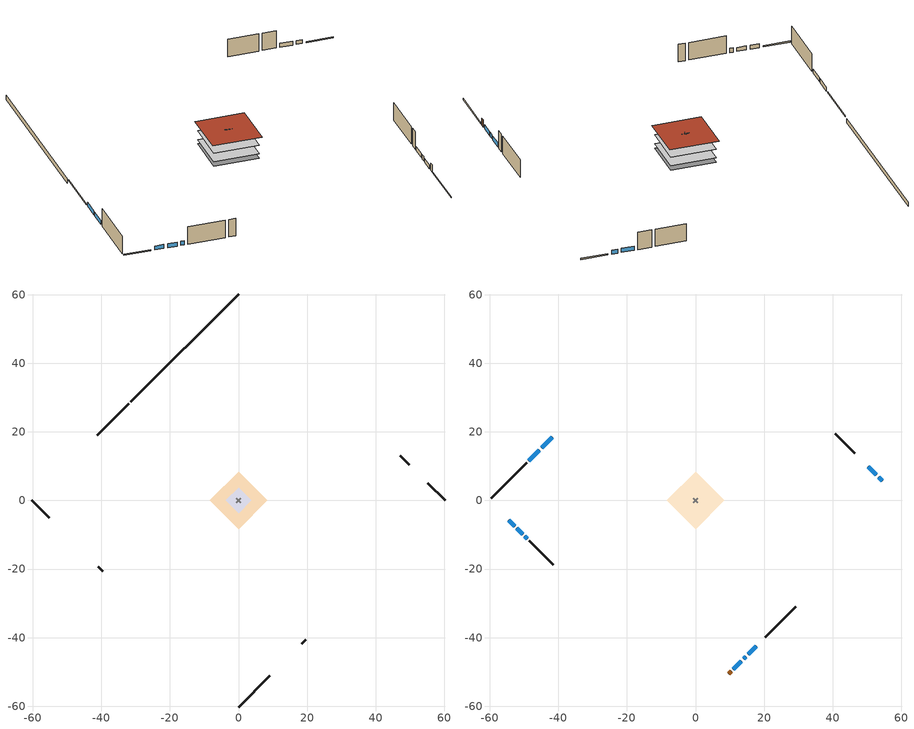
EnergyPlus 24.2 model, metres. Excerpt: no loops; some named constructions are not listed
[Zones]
crawlspace - vented
 floor foundation (Slab2 construction): -8.38,0 0,8.38 8.38,0 0,-8.38 z-0.91
 wall outside (RimJoist1 construction): -32.08,28.16 -41.15,19.08 z0.3:0.61
 wall outside (RimJoist2 construction): 60.24,0 55.2,5.04 z0.3:0.61
 wall outside (RimJoist3 construction): 0,-60.24 9.07,-51.16 z0.3:0.61
 wall outside (RimJoist4 construction): -60.24,0 -55.2,-5.04 z0.3:0.61
 wall foundation (FoundationWall1 construction): 0,60.24 -31.42,28.81 z-0.91:0.3
garage
 floor foundation (Slab1 construction): -3.66,0 0,3.66 3.66,0 0,-3.66 z0
 wall outside (Wall1 construction): 49.74,10.49 47.16,13.08 z0.3:5.18
 wall outside (Wall2 construction): 18.39,-41.85 19.68,-40.56 z0.3:5.18
 wall outside (Wall9 construction): -40.9,-19.34 -39.61,-20.63 z0.3:5.18
 wall to conditioned space (Wall5 construction Reversed): 0.65,0.65 -0.65,-0.65 z0.3:5.18
 wall to conditioned space (Wall6 construction Reversed): -0.65,0.65 0.65,-0.65 z0.3:5.18
conditioned space
 floor to crawlspace - vented (Floor1 construction): -8.38,0 0,8.38 8.38,0 0,-8.38 z0.3
 floor to garage (Floor2 construction): -3.66,0 0,3.66 3.66,0 0,-3.66 z0.3
 floor adiabatic (AdiabaticFloorConstruction): -8.38,0 0,8.38 8.38,0 0,-8.38 z2.74
 wall outside (AdiabaticWallConstruction 1): 9.73,-50.51 10.38,-49.86 z0.3:2.34
 wall outside (AdiabaticWallConstruction): -41.81,18.43 -44.86,15.37 / -45.52,14.72 -48.57,11.67 / 52.77,7.47 50.4,9.84 z0.3:1.43; -54.54,-5.7 -52.8,-7.44 / 11.03,-49.21 13.37,-46.87 / -52.14,-8.1 -50.4,-9.84 z0.3:1.4; 54.54,5.7 53.42,6.82 z0.3:1.34; 14.02,-46.21 14.67,-45.57 z0.3:1.53; 15.32,-44.92 17.73,-42.51 z0.3:1.46; -49.74,-10.5 -49.1,-11.13 z0.3:1.49
 wall outside (Wall3 construction): -49.23,11.01 -59.58,0.66 z0.3:5.18
 wall outside (Wall4 construction): 46.5,13.74 40.75,19.49 z0.3:5.18
 wall outside (Wall7 construction): 20.34,-39.9 29.28,-30.96 z0.3:5.18
 wall outside (Wall8 construction): -48.45,-11.79 -41.56,-18.68 z0.3:5.18
 window (WindowConstruction): -41.81,18.43 -44.86,15.38 z0.3:1.43
 window (WindowConstruction 9): -54.54,-5.7 -52.8,-7.44 z0.3:1.4
 window (WindowConstruction 1): -45.52,14.72 -48.57,11.67 z0.3:1.43
 window (WindowConstruction 2): 54.54,5.7 53.42,6.82 z0.3:1.34
 window (WindowConstruction 3): 52.77,7.47 50.4,9.84 z0.3:1.43
 window (WindowConstruction 4): 11.03,-49.2 13.37,-46.87 z0.3:1.4
 window (WindowConstruction 5): 14.03,-46.21 14.67,-45.57 z0.3:1.52
 window (WindowConstruction 6): 15.32,-44.91 17.73,-42.51 z0.3:1.46
 window (WindowConstruction 7): -52.14,-8.1 -50.4,-9.84 z0.3:1.4
 window (WindowConstruction 8): -49.74,-10.5 -49.1,-11.13 z0.3:1.49
 door (Door): 9.73,-50.51 10.38,-49.86 z0.3:2.34
 ceiling adiabatic (AdiabaticFloorConstruction): 0,-8.38 8.38,0 0,8.38 -8.38,0 z2.74
 roof outside (Roof1 construction): 0,9.14 -9.14,0 0,-9.14 9.14,0 z5.18
[Material] Roughness=Rough; Thermal Absorptance=0.9
Name | Thickness {m} | Conductivity {W/m-K} | Density {kg/m3} | Specific Heat {J/kg-K} | Solar Absorptance | Visible Absorptance
floor covering | 0.0127 | 0.0433444 | 54.468 | 1339.84 | 0.6 | 0.6
floor stud and cavity | 0.1397 | 0.923637 | 92.3553 | 1139.71 | 0.7 | 0.7
gypsum board | 0.0127 | 0.160291 | 801 | 837.4 | 0.6 | 0.6
osb sheathing 0.5 in. 1; osb sheathing 0.5 in. 2 | 0.0127 | 0.115458 | 512.64 | 1214.23 | 0.7 | 0.7
osb sheathing 0.75 in. | 0.01905 | 0.115458 | 512.64 | 1214.23 | 0.7 | 0.7
wall stud and cavity 2 | 0.1397 | 0.335416 | 139.0536 | 1170.24 | 0.7 | 0.7
[Construction]
Floor1 construction Reversed: floor covering, osb sheathing 0.75 in., floor stud and cavity
Wall5 construction: osb sheathing 0.5 in. 1, wall stud and cavity 2, gypsum board
Wall6 construction: osb sheathing 0.5 in. 2, wall stud and cavity 2, gypsum board
[EnergyManagementSystem:OutputVariable] Update Frequency=ZoneTimestep
Name | EMS Variable | Type of Data in Variable | EMS Program or Subroutine | Units
loads_htg_windows_conduction_annual_outvar; loads_htg_windows_conduction_timeseries_outvar | loads_htg_windows_conduction | Summed | component_loads_program | J
loads_htg_windows_solar_annual_outvar; loads_htg_windows_solar_timeseries_outvar | loads_htg_windows_solar | Summed | component_loads_program | J
loads_htg_skylights_conduction_annual_outvar; loads_htg_skylights_conduction_timeseries_outvar | loads_htg_skylights_conduction | Summed | component_loads_program | J
loads_htg_skylights_solar_annual_outvar; loads_htg_skylights_solar_timeseries_outvar | loads_htg_skylights_solar | Summed | component_loads_program | J
loads_htg_floors_annual_outvar; loads_htg_floors_timeseries_outvar | loads_htg_floors | Summed | component_loads_program | J
loads_htg_slabs_annual_outvar; loads_htg_slabs_timeseries_outvar | loads_htg_slabs | Summed | component_loads_program | J
loads_htg_internal_mass_annual_outvar; loads_htg_internal_mass_timeseries_outvar | loads_htg_internal_mass | Summed | component_loads_program | J
loads_htg_infil_annual_outvar; loads_htg_infil_timeseries_outvar | loads_htg_infil | Summed | component_loads_program | J
loads_htg_natvent_annual_outvar; loads_htg_natvent_timeseries_outvar | loads_htg_natvent | Summed | component_loads_program | J
loads_htg_mechvent_annual_outvar; loads_htg_mechvent_timeseries_outvar | loads_htg_mechvent | Summed | component_loads_program | J
loads_htg_whf_annual_outvar; loads_htg_whf_timeseries_outvar | loads_htg_whf | Summed | component_loads_program | J
loads_htg_ducts_annual_outvar; loads_htg_ducts_timeseries_outvar | loads_htg_ducts | Summed | component_loads_program | J
loads_htg_intgains_annual_outvar; loads_htg_intgains_timeseries_outvar | loads_htg_intgains | Summed | component_loads_program | J
loads_htg_lighting_annual_outvar; loads_htg_lighting_timeseries_outvar | loads_htg_lighting | Summed | component_loads_program | J
loads_clg_roofs_annual_outvar; loads_clg_roofs_timeseries_outvar | loads_clg_roofs | Summed | component_loads_program | J
loads_clg_ceilings_annual_outvar; loads_clg_ceilings_timeseries_outvar | loads_clg_ceilings | Summed | component_loads_program | J
loads_clg_walls_annual_outvar; loads_clg_walls_timeseries_outvar | loads_clg_walls | Summed | component_loads_program | J
loads_clg_rim_joists_annual_outvar; loads_clg_rim_joists_timeseries_outvar | loads_clg_rim_joists | Summed | component_loads_program | J
loads_clg_foundation_walls_annual_outvar; loads_clg_foundation_walls_timeseries_outvar | loads_clg_foundation_walls | Summed | component_loads_program | J
loads_clg_doors_annual_outvar; loads_clg_doors_timeseries_outvar | loads_clg_doors | Summed | component_loads_program | J
loads_clg_windows_conduction_annual_outvar; loads_clg_windows_conduction_timeseries_outvar | loads_clg_windows_conduction | Summed | component_loads_program | J
loads_clg_windows_solar_annual_outvar; loads_clg_windows_solar_timeseries_outvar | loads_clg_windows_solar | Summed | component_loads_program | J
loads_clg_skylights_conduction_annual_outvar; loads_clg_skylights_conduction_timeseries_outvar | loads_clg_skylights_conduction | Summed | component_loads_program | J
loads_clg_skylights_solar_annual_outvar; loads_clg_skylights_solar_timeseries_outvar | loads_clg_skylights_solar | Summed | component_loads_program | J
loads_clg_floors_annual_outvar; loads_clg_floors_timeseries_outvar | loads_clg_floors | Summed | component_loads_program | J
loads_clg_slabs_annual_outvar; loads_clg_slabs_timeseries_outvar | loads_clg_slabs | Summed | component_loads_program | J
loads_clg_internal_mass_annual_outvar; loads_clg_internal_mass_timeseries_outvar | loads_clg_internal_mass | Summed | component_loads_program | J
loads_clg_infil_annual_outvar; loads_clg_infil_timeseries_outvar | loads_clg_infil | Summed | component_loads_program | J
loads_clg_natvent_annual_outvar; loads_clg_natvent_timeseries_outvar | loads_clg_natvent | Summed | component_loads_program | J
loads_clg_mechvent_annual_outvar; loads_clg_mechvent_timeseries_outvar | loads_clg_mechvent | Summed | component_loads_program | J
loads_clg_whf_annual_outvar; loads_clg_whf_timeseries_outvar | loads_clg_whf | Summed | component_loads_program | J
loads_clg_ducts_annual_outvar; loads_clg_ducts_timeseries_outvar | loads_clg_ducts | Summed | component_loads_program | J
loads_clg_intgains_annual_outvar; loads_clg_intgains_timeseries_outvar | loads_clg_intgains | Summed | component_loads_program | J
loads_clg_lighting_annual_outvar; loads_clg_lighting_timeseries_outvar | loads_clg_lighting | Summed | component_loads_program | J
loads_htg_tot_annual_outvar; loads_htg_tot_timeseries_outvar | loads_htg_tot | Summed | total_loads_program | J
loads_clg_tot_annual_outvar; loads_clg_tot_timeseries_outvar | loads_clg_tot | Summed | total_loads_program | J
total_infil_flow_rate_timeseries_outvar | total_infil_flow_rate | Averaged | total_airflows_program | m^3/s
total_mechvent_flow_rate_timeseries_outvar | total_mechvent_flow_rate | Averaged | total_airflows_program | m^3/s
total_natvent_flow_rate_timeseries_outvar | total_natvent_flow_rate | Averaged | total_airflows_program | m^3/s
total_whf_flow_rate_timeseries_outvar | total_whf_flow_rate | Averaged | total_airflows_program | m^3/s
[Schedule:Day:Interval]
general water use schedule day: No, 01:00, 0.315068, 03:00, 0.287671, 04:00, 0.342466, 05:00, 0.369863, 06:00, 0.520548, 07:00, 0.60274, 08:00, 0.534247, 10:00, 0.506849, 11:00, 0.465753, 14:00, 0.479452, 15:00, 0.534247, 16:00, 0.589041, 17:00, 0.69863, 18:00, 0.876712, 19:00, 0.890411, 20:00, 0.986301, 21:00, 1, 22:00, 0.863014, 23:00, 0.616438, 24:00, 0.465753
general water use schedule default day; cooling season schedule day; cooling season schedule day 2; cooling season schedule default day; exterior lighting schedule default day; natural vent schedule default day: No, 24:00, 0
freezer schedule day 3: No, 01:00, 0.8, 02:00, 0.78, 03:00, 0.76, 04:00, 0.74, 06:00, 0.72, 07:00, 0.76, 08:00, 0.8, 10:00, 0.82, 12:00, 0.8, 15:00, 0.84, 16:00, 0.82, 17:00, 0.88, 18:00, 0.96, 19:00, 1, 20:00, 0.96, 21:00, 0.94, 22:00, 0.92, 23:00, 0.88, 24:00, 0.82
freezer schedule day 4: No, 01:00, 0.679562, 02:00, 0.662573, 03:00, 0.645584, 04:00, 0.628595, 06:00, 0.611606, 07:00, 0.645584, 08:00, 0.679562, 10:00, 0.696551, 12:00, 0.679562, 15:00, 0.71354, 16:00, 0.696551, 17:00, 0.747518, 18:00, 0.815474, 19:00, 0.849453, 20:00, 0.815474, 21:00, 0.798485, 22:00, 0.781496, 23:00, 0.747518, 24:00, 0.696551
freezer schedule day 5: No, 01:00, 0.675182, 02:00, 0.658303, 03:00, 0.641423, 04:00, 0.624544, 06:00, 0.607664, 07:00, 0.641423, 08:00, 0.675182, 10:00, 0.692062, 12:00, 0.675182, 15:00, 0.708942, 16:00, 0.692062, 17:00, 0.742701, 18:00, 0.810219, 19:00, 0.843978, 20:00, 0.810219, 21:00, 0.793339, 22:00, 0.77646, 23:00, 0.742701, 24:00, 0.692062
freezer schedule day 6: No, 01:00, 0.610949, 02:00, 0.595675, 03:00, 0.580401, 04:00, 0.565128, 06:00, 0.549854, 07:00, 0.580401, 08:00, 0.610949, 10:00, 0.626223, 12:00, 0.610949, 15:00, 0.641496, 16:00, 0.626223, 17:00, 0.672044, 18:00, 0.733139, 19:00, 0.763686, 20:00, 0.733139, 21:00, 0.717865, 22:00, 0.702591, 23:00, 0.672044, 24:00, 0.626223
cooling season schedule day 1; natural vent schedule day: No, 24:00, 1
exterior lighting schedule day: No, 01:00, 0.566667, 03:00, 0.524167, 05:00, 0.495833, 06:00, 0.5525, 07:00, 0.623333, 08:00, 0.580833, 09:00, 0.439167, 10:00, 0.354167, 12:00, 0.34, 13:00, 0.354167, 14:00, 0.396667, 15:00, 0.425, 16:00, 0.495833, 17:00, 0.623333, 18:00, 0.793333, 19:00, 0.906667, 20:00, 0.963333, 21:00, 0.991667, 22:00, 0.920833, 23:00, 0.793333, 24:00, 0.665833
exterior lighting schedule day 1: No, 01:00, 0.528571, 03:00, 0.488929, 05:00, 0.4625, 06:00, 0.515357, 07:00, 0.581429, 08:00, 0.541786, 09:00, 0.409643, 10:00, 0.330357, 12:00, 0.317143, 13:00, 0.330357, 14:00, 0.37, 15:00, 0.396429, 16:00, 0.4625, 17:00, 0.581429, 18:00, 0.74, 19:00, 0.845714, 20:00, 0.898571, 21:00, 0.925, 22:00, 0.858929, 23:00, 0.74, 24:00, 0.621071
exterior lighting schedule day 10: No, 01:00, 0.552381, 03:00, 0.510952, 05:00, 0.483333, 06:00, 0.538571, 07:00, 0.607619, 08:00, 0.56619, 09:00, 0.428095, 10:00, 0.345238, 12:00, 0.331429, 13:00, 0.345238, 14:00, 0.386667, 15:00, 0.414286, 16:00, 0.483333, 17:00, 0.607619, 18:00, 0.773333, 19:00, 0.88381, 20:00, 0.939048, 21:00, 0.966667, 22:00, 0.897619, 23:00, 0.773333, 24:00, 0.649048
exterior lighting schedule day 11: No, 01:00, 0.571429, 03:00, 0.528571, 05:00, 0.5, 06:00, 0.557143, 07:00, 0.628571, 08:00, 0.585714, 09:00, 0.442857, 10:00, 0.357143, 12:00, 0.342857, 13:00, 0.357143, 14:00, 0.4, 15:00, 0.428571, 16:00, 0.5, 17:00, 0.628571, 18:00, 0.8, 19:00, 0.914286, 20:00, 0.971429, 21:00, 1, 22:00, 0.928571, 23:00, 0.8, 24:00, 0.671429
exterior lighting schedule day 2: No, 01:00, 0.485714, 03:00, 0.449286, 05:00, 0.425, 06:00, 0.473571, 07:00, 0.534286, 08:00, 0.497857, 09:00, 0.376429, 10:00, 0.303571, 12:00, 0.291429, 13:00, 0.303571, 14:00, 0.34, 15:00, 0.364286, 16:00, 0.425, 17:00, 0.534286, 18:00, 0.68, 19:00, 0.777143, 20:00, 0.825714, 21:00, 0.85, 22:00, 0.789286, 23:00, 0.68, 24:00, 0.570714
exterior lighting schedule day 3: No, 01:00, 0.442857, 03:00, 0.409643, 05:00, 0.3875, 06:00, 0.431786, 07:00, 0.487143, 08:00, 0.453929, 09:00, 0.343214, 10:00, 0.276786, 12:00, 0.265714, 13:00, 0.276786, 14:00, 0.31, 15:00, 0.332143, 16:00, 0.3875, 17:00, 0.487143, 18:00, 0.62, 19:00, 0.708571, 20:00, 0.752857, 21:00, 0.775, 22:00, 0.719643, 23:00, 0.62, 24:00, 0.520357
exterior lighting schedule day 4: No, 01:00, 0.4, 03:00, 0.37, 05:00, 0.35, 06:00, 0.39, 07:00, 0.44, 08:00, 0.41, 09:00, 0.31, 10:00, 0.25, 12:00, 0.24, 13:00, 0.25, 14:00, 0.28, 15:00, 0.3, 16:00, 0.35, 17:00, 0.44, 18:00, 0.56, 19:00, 0.64, 20:00, 0.68, 21:00, 0.7, 22:00, 0.65, 23:00, 0.56, 24:00, 0.47
exterior lighting schedule day 5: No, 01:00, 0.380952, 03:00, 0.352381, 05:00, 0.333333, 06:00, 0.371429, 07:00, 0.419048, 08:00, 0.390476, 09:00, 0.295238, 10:00, 0.238095, 12:00, 0.228571, 13:00, 0.238095, 14:00, 0.266667, 15:00, 0.285714, 16:00, 0.333333, 17:00, 0.419048, 18:00, 0.533333, 19:00, 0.609524, 20:00, 0.647619, 21:00, 0.666667, 22:00, 0.619048, 23:00, 0.533333, 24:00, 0.447619
exterior lighting schedule day 6: No, 01:00, 0.390476, 03:00, 0.36119, 05:00, 0.341667, 06:00, 0.380714, 07:00, 0.429524, 08:00, 0.400238, 09:00, 0.302619, 10:00, 0.244048, 12:00, 0.234286, 13:00, 0.244048, 14:00, 0.273333, 15:00, 0.292857, 16:00, 0.341667, 17:00, 0.429524, 18:00, 0.546667, 19:00, 0.624762, 20:00, 0.66381, 21:00, 0.683333, 22:00, 0.634524, 23:00, 0.546667, 24:00, 0.45881
exterior lighting schedule day 7: No, 01:00, 0.419048, 03:00, 0.387619, 05:00, 0.366667, 06:00, 0.408571, 07:00, 0.460952, 08:00, 0.429524, 09:00, 0.324762, 10:00, 0.261905, 12:00, 0.251429, 13:00, 0.261905, 14:00, 0.293333, 15:00, 0.314286, 16:00, 0.366667, 17:00, 0.460952, 18:00, 0.586667, 19:00, 0.670476, 20:00, 0.712381, 21:00, 0.733333, 22:00, 0.680952, 23:00, 0.586667, 24:00, 0.492381
exterior lighting schedule day 8: No, 01:00, 0.466667, 03:00, 0.431667, 05:00, 0.408333, 06:00, 0.455, 07:00, 0.513333, 08:00, 0.478333, 09:00, 0.361667, 10:00, 0.291667, 12:00, 0.28, 13:00, 0.291667, 14:00, 0.326667, 15:00, 0.35, 16:00, 0.408333, 17:00, 0.513333, 18:00, 0.653333, 19:00, 0.746667, 20:00, 0.793333, 21:00, 0.816667, 22:00, 0.758333, 23:00, 0.653333, 24:00, 0.548333
exterior lighting schedule day 9: No, 01:00, 0.509524, 03:00, 0.47131, 05:00, 0.445833, 06:00, 0.496786, 07:00, 0.560476, 08:00, 0.522262, 09:00, 0.394881, 10:00, 0.318452, 12:00, 0.305714, 13:00, 0.318452, 14:00, 0.356667, 15:00, 0.382143, 16:00, 0.445833, 17:00, 0.560476, 18:00, 0.713333, 19:00, 0.815238, 20:00, 0.86619, 21:00, 0.891667, 22:00, 0.827976, 23:00, 0.713333, 24:00, 0.59869
[Schedule:Week:Daily]
cooling season schedule Week Rule - Jan1-May26: cooling season schedule day, cooling season schedule day, cooling season schedule day, cooling season schedule day, cooling season schedule day, cooling season schedule day, cooling season schedule day, cooling season schedule default day, cooling season schedule default day, cooling season schedule default day, cooling season schedule default day, cooling season schedule default day
cooling season schedule Week Rule - May27-Jun2: cooling season schedule day, cooling season schedule day, cooling season schedule day, cooling season schedule day, cooling season schedule day, cooling season schedule day 1, cooling season schedule day 1, cooling season schedule default day, cooling season schedule default day, cooling season schedule default day, cooling season schedule default day, cooling season schedule default day
cooling season schedule Week Rule - Jun3-Sep29: cooling season schedule day 1, cooling season schedule day 1, cooling season schedule day 1, cooling season schedule day 1, cooling season schedule day 1, cooling season schedule day 1, cooling season schedule day 1, cooling season schedule default day, cooling season schedule default day, cooling season schedule default day, cooling season schedule default day, cooling season schedule default day
cooling season schedule Week Rule - Sep30-Oct6: cooling season schedule day 1, cooling season schedule day 2, cooling season schedule day 2, cooling season schedule day 2, cooling season schedule day 2, cooling season schedule day 2, cooling season schedule day 2, cooling season schedule default day, cooling season schedule default day, cooling season schedule default day, cooling season schedule default day, cooling season schedule default day
cooling season schedule Week Rule - Oct7-Dec31: cooling season schedule day 2, cooling season schedule day 2, cooling season schedule day 2, cooling season schedule day 2, cooling season schedule day 2, cooling season schedule day 2, cooling season schedule day 2, cooling season schedule default day, cooling season schedule default day, cooling season schedule default day, cooling season schedule default day, cooling season schedule default day
natural vent schedule Week Rule - Jan1-Jan6: natural vent schedule day, natural vent schedule day, natural vent schedule default day, natural vent schedule day, natural vent schedule default day, natural vent schedule day, natural vent schedule default day, natural vent schedule default day, natural vent schedule default day, natural vent schedule default day, natural vent schedule default day, natural vent schedule default day
natural vent schedule Week Rule - Jan7-Dec31: natural vent schedule default day, natural vent schedule day, natural vent schedule default day, natural vent schedule day, natural vent schedule default day, natural vent schedule day, natural vent schedule default day, natural vent schedule default day, natural vent schedule default day, natural vent schedule default day, natural vent schedule default day, natural vent schedule default day
[Schedule:Year]
cooling season schedule: cooling season schedule Week Rule - Jan1-May26, 1, 1, 5, 26, cooling season schedule Week Rule - May27-Jun2, 5, 27, 6, 2, cooling season schedule Week Rule - Jun3-Sep29, 6, 3, 9, 29, cooling season schedule Week Rule - Sep30-Oct6, 9, 30, 10, 6, cooling season schedule Week Rule - Oct7-Dec31, 10, 7, 12, 31
natural vent schedule: natural vent schedule Week Rule - Jan1-Jan6, 1, 1, 1, 6, natural vent schedule Week Rule - Jan7-Dec31, 1, 7, 12, 31
[Schedule:File]
hot_water_dishwasher: File=in.schedules.csv; Column Number=7; Rows to Skip at Top=1; Number of Hours of Data=8760; Column Separator=Comma; Interpolate to Timestep=Yes; Minutes per Item=15; Adjust Schedule for Daylight Savings=Yes
